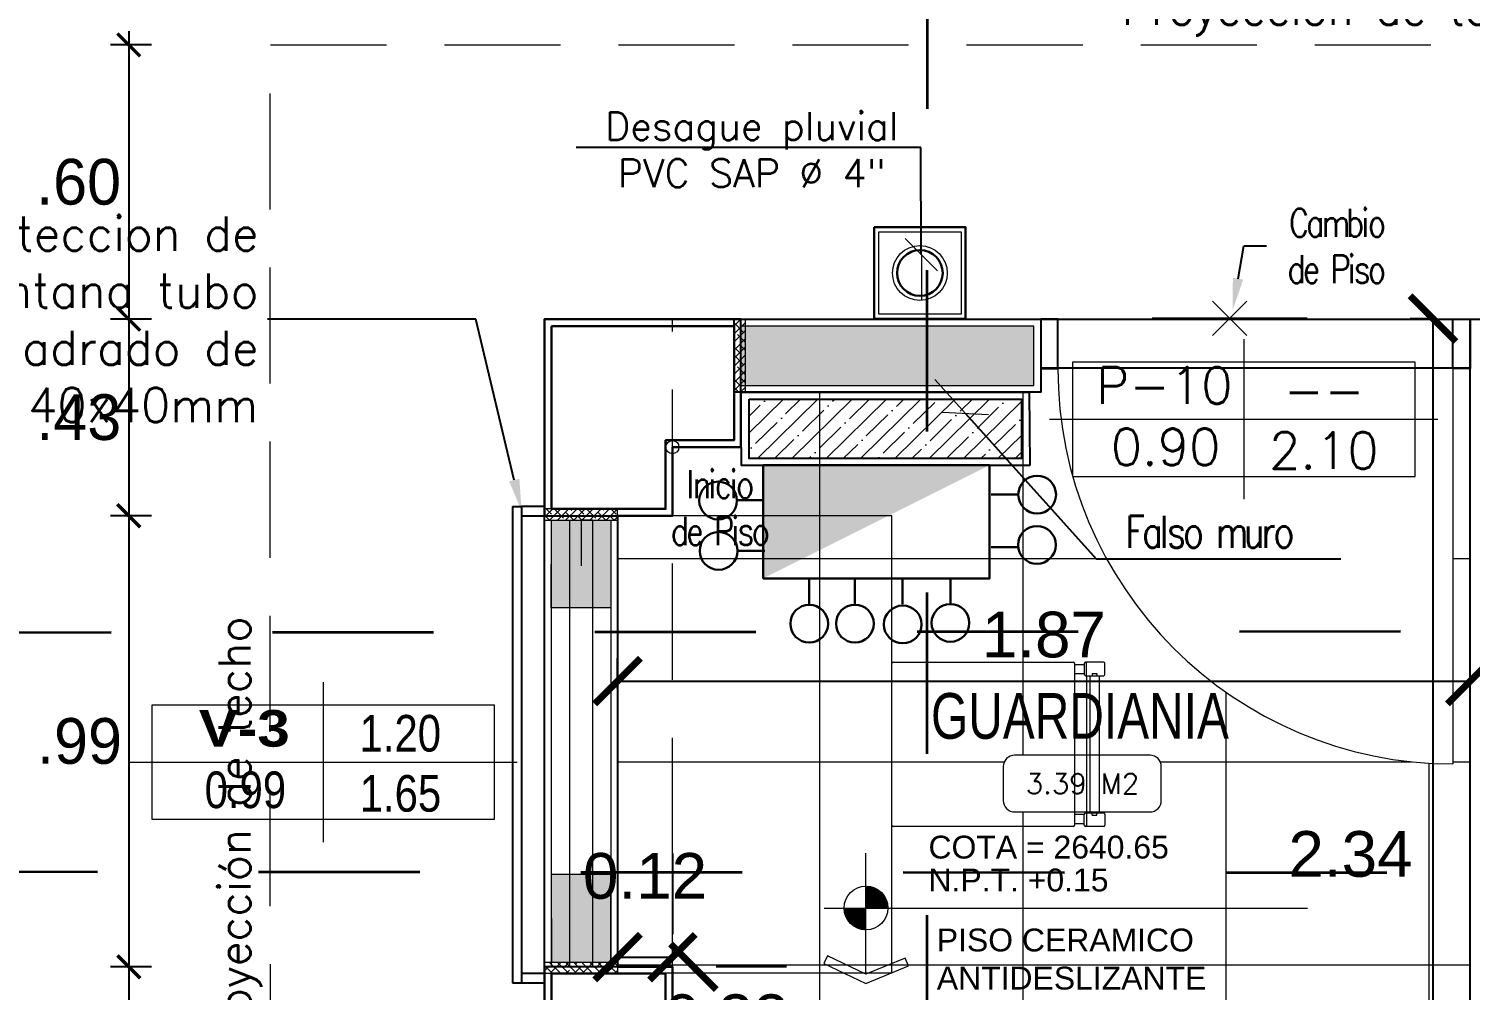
# Model space of a CAD drawing. Header units: millimetres. Extents: x -3570 to 5754, y -12788176 to 1214.
# Drawn here: x 3358.41 to 3361.565, y 1201.999 to 1204.102 of the extents above; entities that cross this region are included whole.
import ezdxf
from ezdxf import colors
from ezdxf.entities.mleader import LeaderData, LeaderLine
from ezdxf.enums import TextEntityAlignment as Align
from ezdxf.math import Vec2, Vec3

# ---------------------------------------------------------------- set-up
doc = ezdxf.new("R2010")
doc.units = ezdxf.units.MM
for name, pattern in [('DOTX2', [12.7, 0, -12.7]), ('HIDDEN', [93.75, 62.5, -31.25]), ('HIDDEN2', [4.7625, 3.175, -1.5875]), ('Rayas Pequeñas', [0.705556, 0.352778, -0.352778]), ('RAYITAS', [0.375, 0.25, -0.125])]:
    doc.linetypes.add(name, pattern=pattern)
for name, color, linetype, lineweight in [('.', 7, 'Continuous', 0), ('53. DATOS DEL AMBIENTE (MÓDULO).', 250, 'Continuous', 5), ('55. INDICADORES - TEXTO (SOLO MÓDULOS).', 45, 'Continuous', 5), ('57. TEXTOS GENERALES (MÓDULOS).', 7, 'Continuous', 0), ('A-FACHADA 3', 3, 'Continuous', 20), ('A_Detalle de Vanos', 221, 'Continuous', 5), ('AREAS VERDES', 84, 'Continuous', 13), ('COLUMNAS', 5, 'Continuous', 35), ('COTAS', 7, 'Continuous', 0), ('MOBILIARIOS MOVILES', 251, 'RAYITAS', 0), ('MUEBLES-OLIIII', 251, 'Continuous', 5), ('MUROS EN Y', 180, 'Continuous', 15), ('P-CUADRO V. PUERTA', 6, 'Continuous', 5), ('SGE_AREAS-02', 35, 'Continuous', 13), ('SGE_COTAS-01', 1, 'Continuous', 9), ('SGE_ESTRUCTURAS', 3, 'Continuous', 13), ('SGE_PISOS', 251, 'Continuous', 5), ('SGE_TABIQUE 1', 7, 'Continuous', 5), ('SGE_TEXTO-CHICOS-03', 3, 'Continuous', 9), ('TEXTOS - DML', 7, 'Continuous', 5), ('TEXTOS-02', 7, 'Continuous', 5), ('TEXTOS-CHICOS-03', 3, 'Continuous', 5)]:
    doc.layers.add(name, color=color, linetype=linetype, lineweight=lineweight)
for name, color, linetype, lineweight, true_color in [('00. MOBILIARIOS.2.0', 7, 'Continuous', 0, 0x666666), ('Nuevo_Puertas ARCHICAD_Pluma_Nº__3', 7, 'Continuous', 5, 0xff6600), ('PISOS EXTERIORES', 7, 'Continuous', 0, 0x51565c)]:
    doc.layers.add(name, color=color, linetype=linetype, lineweight=lineweight, true_color=true_color)
for name, color, linetype in [('02_mobiliario', 30, 'Continuous'), ('COTAS-INTER', 7, 'Continuous'), ('INICIO DE PISO', 1, 'Continuous'), ('manzanas', 2, 'Continuous'), ('PROYECCIONES-01', 1, 'HIDDEN'), ('Sub Tablero', 10, 'Continuous')]:
    doc.layers.add(name, color=color, linetype=linetype)
doc.styles.add('ARIAL', font='arial.ttf')
doc.styles.add('Arial Black', font='')
doc.styles.add('arial narrow', font='ARIALN.TTF')
doc.styles.add('COTAS', font='arial.ttf')
doc.styles.add('ESC 1-50 C', font='arial.ttf', dxfattribs={"height": 0.075})
doc.styles.add('nemi', font='GOTHIC.TTF')
doc.styles.add('R80-50', font='romans.shx', dxfattribs={"width": 1.3, "height": 0.08})
doc.styles.add('ROMAND', font='romand__.ttf')
doc.styles.add('ROMANS', font='romans.shx')
doc.styles.get("Standard").update_dxf_attribs({"font": 'arial.ttf'})
doc.styles.get('Arial Black').set_extended_font_data('Arial Black')
doc.dimstyles.new('1-50', dxfattribs={"dimtxt": 0.15, "dimasz": 0.07, "dimexe": 0.08, "dimexo": 0, "dimgap": 0.02, "dimtad": 1, "dimtoh": 1, "dimzin": 4, "dimdsep": 46, "dimtxsty": 'R80-50', "dimblk1": 'TICK1', "dimblk2": 'TICK1', "dimsah": 1, "dimcen": 0.09, "dimclrt": 3, "dimaunit": 1, "dimadec": 0, "dimazin": 0, "dimtfac": 1, "dimtix": 1, "dimtmove": 1, "dimatfit": 1, "dimldrblk": 'TICK1', "dimfxl": 0.6, "dimfxlon": 1, "dimtolj": 1, "dimtzin": 0, "dimarcsym": 0})
doc.dimstyles.new('COTA NEMI', dxfattribs={"dimscale": 0, "dimtxt": 0.1, "dimasz": 0.05, "dimexe": 0.04, "dimexo": 0.1, "dimgap": 0.022, "dimtad": 2, "dimtih": 1, "dimtoh": 1, "dimzin": 5, "dimdsep": 46, "dimtxsty": 'nemi', "dimblk": 'ARCHTICK', "dimcen": 0, "dimdle": 0.03, "dimclrd": 1, "dimclre": 1, "dimclrt": 256, "dimaunit": 1, "dimazin": 0, "dimtfac": 1, "dimtix": 1, "dimtmove": 0, "dimatfit": 3, "dimldrblk": 'ARCHTICK', "dimfxl": 0.05, "dimfxlon": 1, "dimtolj": 1, "dimtzin": 0, "dimlwd": -1, "dimlwe": -1, "dimarcsym": 0})
doc.dimstyles.new('Escala1_50', dxfattribs={"dimtxt": 0.1, "dimasz": 0.1, "dimexe": 0.05, "dimexo": 0.25, "dimgap": 0.05, "dimtad": 2, "dimtih": 1, "dimtoh": 1, "dimzin": 1, "dimdsep": 46, "dimtxsty": 'COTAS', "dimblk": 'ARCHTICK', "dimcen": 0.04, "dimclrd": 1, "dimclre": 1, "dimclrt": 7, "dimadec": 0, "dimazin": 0, "dimtfac": 1, "dimtmove": 2, "dimatfit": 3, "dimfxl": 1, "dimtolj": 1, "dimtzin": 4, "dimarcsym": 0})
pattern_1 = [(5e-20, (0, 0), (7e-21, 6.985), [5.08, -1.905]), (90, (0, 0), (-6.985, 4e-16), [5.08, -1.905])]

# ---------------------------------------------------------------- blocks, each defined once
blk = doc.blocks.new('_ArchTick')
at = {"color": 0, "linetype": 'Continuous', "const_width": 0.15}
blk.add_lwpolyline([(-0.5, -0.5), (0.5, 0.5)], dxfattribs=at)
blk = doc.blocks.new('*D354')
at = {"color": 1, "transparency": 16777216}
for p, q in [((3358.6286, 1204.0967), (3358.6286, 1203.4367)), ((3358.6786, 1204.0667), (3358.5886, 1204.0667)), ((3358.6786, 1203.4667), (3358.5886, 1203.4667))]:
    blk.add_line(p, q, dxfattribs=at)
at = {"layer": 'Defpoints', "color": 0, "lineweight": 30, "transparency": 16777216}
for p in [(3358.9386, 1204.0667), (3358.6286, 1203.4667), (3358.9386, 1203.4667)]:
    blk.add_point(p, dxfattribs=at)
at = {"color": 1, "transparency": 16777216, "xscale": 0.05, "yscale": 0.05, "zscale": 0.05}
for p, rotation in [((3358.6286, 1204.0667), 90), ((3358.6286, 1203.4667), 270)]:
    blk.add_blockref('_ArchTick', p, dxfattribs=dict(at, rotation=rotation))
at = {"transparency": 16777216, "insert": (3358.5188, 1203.7667), "char_height": 0.1, "attachment_point": 5, "style": 'nemi'}
blk.add_mtext('\\A1;.60', dxfattribs=at)
blk = doc.blocks.new('*D355')
at = {"color": 1, "transparency": 16777216}
for p, q in [((3358.6286, 1203.4967), (3358.6286, 1203.0067)), ((3358.6786, 1203.4667), (3358.5886, 1203.4667)), ((3358.6786, 1203.0367), (3358.5886, 1203.0367))]:
    blk.add_line(p, q, dxfattribs=at)
at = {"layer": 'Defpoints', "color": 0, "lineweight": 30, "transparency": 16777216}
for p in [(3358.9386, 1203.4667), (3358.6286, 1203.0367), (3358.9386, 1203.0367)]:
    blk.add_point(p, dxfattribs=at)
at = {"color": 1, "transparency": 16777216, "xscale": 0.05, "yscale": 0.05, "zscale": 0.05}
for p, rotation in [((3358.6286, 1203.4667), 90), ((3358.6286, 1203.0367), 270)]:
    blk.add_blockref('_ArchTick', p, dxfattribs=dict(at, rotation=rotation))
at = {"transparency": 16777216, "insert": (3358.5192, 1203.2517), "char_height": 0.1, "attachment_point": 5, "style": 'nemi'}
blk.add_mtext('\\A1;.43', dxfattribs=at)
blk = doc.blocks.new('*D356')
at = {"color": 1, "transparency": 16777216}
for p, q in [((3358.6286, 1203.0667), (3358.6286, 1202.0199)), ((3358.6786, 1203.0367), (3358.5886, 1203.0367)), ((3358.6786, 1202.0499), (3358.5886, 1202.0499))]:
    blk.add_line(p, q, dxfattribs=at)
at = {"layer": 'Defpoints', "color": 0, "lineweight": 30, "transparency": 16777216}
for p in [(3358.9386, 1203.0367), (3358.6286, 1202.0499), (3358.9386, 1202.0499)]:
    blk.add_point(p, dxfattribs=at)
at = {"color": 1, "transparency": 16777216, "xscale": 0.05, "yscale": 0.05, "zscale": 0.05}
for p, rotation in [((3358.6286, 1203.0367), 90), ((3358.6286, 1202.0499), 270)]:
    blk.add_blockref('_ArchTick', p, dxfattribs=dict(at, rotation=rotation))
at = {"transparency": 16777216, "insert": (3358.5209, 1202.5433), "char_height": 0.1, "attachment_point": 5, "style": 'nemi'}
blk.add_mtext('\\A1;.99', dxfattribs=at)
blk = doc.blocks.new('*D357')
at = {"color": 1, "transparency": 16777216}
for p, q in [((3358.6286, 1202.0799), (3358.6286, 1201.5899)), ((3358.6786, 1202.0499), (3358.5886, 1202.0499)), ((3358.6786, 1201.6199), (3358.5886, 1201.6199))]:
    blk.add_line(p, q, dxfattribs=at)
at = {"layer": 'Defpoints', "color": 0, "lineweight": 30, "transparency": 16777216}
for p in [(3358.9386, 1202.0499), (3358.6286, 1201.6199), (3358.9386, 1201.6199)]:
    blk.add_point(p, dxfattribs=at)
at = {"color": 1, "transparency": 16777216, "xscale": 0.05, "yscale": 0.05, "zscale": 0.05}
for p, rotation in [((3358.6286, 1202.0499), 90), ((3358.6286, 1201.6199), 270)]:
    blk.add_blockref('_ArchTick', p, dxfattribs=dict(at, rotation=rotation))
at = {"transparency": 16777216, "insert": (3358.5192, 1201.8349), "char_height": 0.1, "attachment_point": 5, "style": 'nemi'}
blk.add_mtext('\\A1;.43', dxfattribs=at)
blk = doc.blocks.new('*D358')
at = {"color": 1, "transparency": 16777216}
for p, q in [((3358.3086, 1204.0967), (3358.3086, 1203.4367)), ((3358.3586, 1204.0667), (3358.2686, 1204.0667)), ((3358.3586, 1203.4667), (3358.2686, 1203.4667))]:
    blk.add_line(p, q, dxfattribs=at)
at = {"layer": 'Defpoints', "color": 0, "lineweight": 30, "transparency": 16777216}
for p in [(3358.6286, 1204.0667), (3358.3086, 1203.4667), (3358.6286, 1203.4667)]:
    blk.add_point(p, dxfattribs=at)
at = {"color": 1, "transparency": 16777216, "xscale": 0.05, "yscale": 0.05, "zscale": 0.05}
for p, rotation in [((3358.3086, 1204.0667), 90), ((3358.3086, 1203.4667), 270)]:
    blk.add_blockref('_ArchTick', p, dxfattribs=dict(at, rotation=rotation))
at = {"transparency": 16777216, "insert": (3358.1988, 1203.7667), "char_height": 0.1, "attachment_point": 5, "style": 'nemi'}
blk.add_mtext('\\A1;.60', dxfattribs=at)
blk = doc.blocks.new('*D359')
at = {"color": 1, "transparency": 16777216}
for p, q in [((3358.3086, 1203.4967), (3358.3086, 1201.5899)), ((3358.3586, 1203.4667), (3358.2686, 1203.4667)), ((3358.3586, 1201.6199), (3358.2686, 1201.6199))]:
    blk.add_line(p, q, dxfattribs=at)
at = {"layer": 'Defpoints', "color": 0, "lineweight": 30, "transparency": 16777216}
for p in [(3358.6286, 1203.4667), (3358.3086, 1201.6199), (3358.6286, 1201.6199)]:
    blk.add_point(p, dxfattribs=at)
at = {"color": 1, "transparency": 16777216, "xscale": 0.05, "yscale": 0.05, "zscale": 0.05}
for p, rotation in [((3358.3086, 1203.4667), 90), ((3358.3086, 1201.6199), 270)]:
    blk.add_blockref('_ArchTick', p, dxfattribs=dict(at, rotation=rotation))
at = {"transparency": 16777216, "insert": (3358.1646, 1202.5433), "char_height": 0.1, "attachment_point": 5, "style": 'nemi'}
blk.add_mtext('\\A1;1.85', dxfattribs=at)
blk = doc.blocks.new('bloque puerta 04')
for points in [[(-0.96, 0.2522), (-0.92, 0.2522), (-0.92, 0.3672), (-0.96, 0.3672)], [(0.04, 0.2522), (0, 0.2522), (0, 0.3672), (0.04, 0.3672)]]:
    blk.add_lwpolyline(points, close=True)
at = {"layer": 'Nuevo_Puertas ARCHICAD_Pluma_Nº__3', "color": 250, "linetype": 'Continuous', "lineweight": 5, "ltscale": 4}
blk.add_line((0, 0.2522), (0, -0.6678), dxfattribs=at)
blk.add_arc((0, 0.2522), 0.92, 180, 270, dxfattribs=at)
blk = doc.blocks.new('*U285')
at = {"layer": 'SGE_TABIQUE 1', "ltscale": 12}
for p, q in [((221.2173, -2.372, 0), (221.2173, -2.397, 0)), ((221.2173, -2.372, 0), (222.1941, -2.372, 0)), ((221.2173, -2.422, 0), (221.2173, -2.397, 0)), ((222.1941, -2.372, 0), (222.1941, -2.397, 0)), ((222.1941, -2.422, 0), (222.1941, -2.397, 0)), ((221.2173, -2.422, 0), (222.1941, -2.422, 0))]:
    blk.add_line(p, q, dxfattribs=at)
at = {"layer": 'SGE_TABIQUE 1', "linetype": 'DOTX2', "ltscale": 12}
blk.add_line((221.2173, -2.397, 0), (222.1941, -2.397, 0), dxfattribs=at)
at = {"layer": 'SGE_TABIQUE 1', "elevation": 0}
blk.add_lwpolyline([(222.2091, -2.477), (222.2091, -2.477), (222.2091, -2.317), (221.2073, -2.317), (221.2073, -2.477), (222.2091, -2.477)], dxfattribs=at)
at = {"layer": 'SGE_TABIQUE 1', "color": 5, "elevation": 0}
blk.add_lwpolyline([(221.2173, -2.4619), (222.1941, -2.4619), (222.1941, -2.332), (221.2173, -2.332)], close=True, dxfattribs=at)
blk = doc.blocks.new('AR_Columneta+J')
at = {"true_color": 0x636466}
h = blk.add_hatch(color=251, dxfattribs=at)
h.dxf.hatch_style = 1
h.paths.add_polyline_path([(-0.025, 0.0651), (-0.2167, 0.0649), (-0.2167, -0.0651), (-0.025, -0.0649)])
at = {"layer": 'SGE_PISOS'}
h = blk.add_hatch(dxfattribs=at)
h.set_pattern_fill('ANSI38', color=256, scale=0.1)
h.set_pattern_definition([(45, (-46.227747, -23.795523), (-0.0088388348, 0.0088388348), []), (135, (-46.227747, -23.795523), (-0.0265165043, 0.0088388348), [0.03125, -0.01875])])
h.paths.add_polyline_path([(-0.025, 0.08), (0, 0.08), (0, -0.08), (-0.025, -0.08)])
at = {"layer": 'SGE_ESTRUCTURAS'}
for points in [[(-0.025, -0.0649), (-0.025, 0.0651), (-0.2167, 0.0649), (-0.2167, -0.0651)], [(-0.025, 0.08), (0, 0.08), (0, -0.08), (-0.025, -0.08)]]:
    blk.add_lwpolyline(points, close=True, dxfattribs=at)
blk = doc.blocks.new('DEDSD')
at = {"color": 252, "lineweight": 0, "true_color": 0x939598}
blk.add_lwpolyline([(2017.7553, 1672.9758), (2017.9353, 1672.9758), (2017.9353, 1672.7958), (2017.7553, 1672.7958)], close=True, dxfattribs=at)
blk.add_circle((2017.8453, 1672.8858), 0.06, dxfattribs=at)
at = {"layer": 'COLUMNAS', "lineweight": 30}
blk.add_lwpolyline([(2017.7453, 1672.9858), (2017.9453, 1672.9858), (2017.9453, 1672.7858), (2017.7453, 1672.7858), (2017.7453, 1672.9858)], dxfattribs=at)
blk.add_circle((2017.8453, 1672.8858), 0.05, dxfattribs=at)
blk = doc.blocks.new('CUADRO AREAS')
blk.add_lwpolyline([(1.1098, -0.1987), (0.5106, -0.1987, 0.414214), (0.4606, -0.2487), (0.4606, -0.3988, 0.414214), (0.5106, -0.4489), (1.1098, -0.4489, 0.414214), (1.1598, -0.3988), (1.1598, -0.2487, 0.414214)], format="xyb", close=True)
at = {"color": 2, "style": 'ARIAL'}
blk.add_attdef('CLAVE', text='', height=0.0901, dxfattribs=at).set_placement((0.8109, -0.3238), align=Align.MIDDLE)
blk = doc.blocks.new('*U249')
at = {"layer": '55. INDICADORES - TEXTO (SOLO MÓDULOS).'}
h = blk.add_hatch(dxfattribs=at)
h.set_pattern_fill('LINE', color=253, scale=0.000797697, angle=1125, style=0)
h.set_pattern_definition([(45, (-20.5673397, 79.665331), (-0.0017908803, 0.0017908803), [])])
h.paths.add_polyline_path([(0.001, 0.2748), (0.0807, 0.2748, 0.414214), (0.001, 0.3546)])
h = blk.add_hatch(dxfattribs=at)
h.set_pattern_fill('LINE', color=253, scale=0.000797697, angle=1125, style=0)
h.set_pattern_definition([(45, (-107.311861, -41.501343), (-0.0017908803, 0.0017908803), [])])
h.paths.add_polyline_path([(0.001, 0.2748), (0.001, 0.195, -0.414214), (-0.0788, 0.2748)])
blk.add_line((0.001, 0.0333), (0.001, 0.4748), dxfattribs=at)
blk.add_lwpolyline([(-0.1515, 0.2748), (1.6115, 0.2748)], dxfattribs=at)
blk.add_lwpolyline([(0.1561, 0.064), (0.1446, 0.0922), (0.001, 0.0333), (-0.139, 0.1004), (-0.1522, 0.0729), (0, 0)], close=True, dxfattribs=at)
blk.add_circle((0.001, 0.2748), 0.0798, dxfattribs=at)
blk = doc.blocks.new('cuad_vano')
for p, q in [((0.375, 0.125), (0, 0.125)), ((0.375, -0.125), (0.375, 0.125)), ((-0.375, -0.125), (0.375, -0.125))]:
    blk.add_line(p, q)
for points in [[(0, 0.175), (0, -0.175)], [(-0.425, 0), (0.425, 0)]]:
    blk.add_lwpolyline(points)
blk.add_lwpolyline([(-0.375, -0.125), (0.375, -0.125), (0.375, 0.125), (-0.375, 0.125)], close=True)
at = {"layer": 'MUROS EN Y', "width": 0.75}
for tag, p in [('VANO', (-0.1875, 0.0625)), ('ALFEIZAR', (0.1875, 0.0625)), ('ANCHO', (-0.1875, -0.0625)), ('ALTO', (0.1875, -0.0625))]:
    blk.add_attdef(tag, text='', height=0.09, dxfattribs=at).set_placement(p, align=Align.MIDDLE_CENTER)
blk = doc.blocks.new('TICK1')
at = {"layer": 'COTAS', "color": 4, "ltscale": 0.5}
blk.add_line((-0.354, -0.354), (0.354, 0.354), dxfattribs=at)
at = {"layer": 'COTAS', "ltscale": 0.5}
blk.add_line((-1, 0), (1, 0), dxfattribs=at)
blk = doc.blocks.new('ehtrghtr')
at = {"layer": 'Sub Tablero', "lineweight": 30, "ltscale": 0.5}
blk.add_hatch(color=1, dxfattribs=at).paths.add_polyline_path([(2051.219, 1439.7346), (2050.9628, 1439.2437), (2051.2104, 1439.2394)])
at = {"layer": 'Sub Tablero', "color": 1, "lineweight": 30, "ltscale": 0.5, "elevation": -3.9727}
for points in [[(2051.0395, 1439.7411), (2051.0405, 1439.8006)], [(2051.1546, 1439.7391), (2051.1557, 1439.7985)], [(2051.2104, 1439.2394), (2050.9628, 1439.2437), (2050.9714, 1439.739), (2051.219, 1439.7346), (2051.2104, 1439.2394)], [(2050.9717, 1439.6532), (2050.9136, 1439.6542)], [(2050.9699, 1439.5481), (2050.9118, 1439.5491)], [(2050.9681, 1439.4442), (2050.91, 1439.4452)], [(2050.9663, 1439.3444), (2050.9082, 1439.3454)], [(2051.023, 1439.2459), (2051.022, 1439.1878)], [(2051.134, 1439.2413), (2051.133, 1439.1832)]]:
    blk.add_lwpolyline(points, dxfattribs=at)
at = {"layer": 'Sub Tablero', "color": 1, "lineweight": 30, "ltscale": 0.5}
for centre in [(2051.0463, 1439.8415, -3.9727), (2051.1564, 1439.84, -3.9727), (2050.8725, 1439.655, -3.9727), (2050.8674, 1439.5507, -3.9727), (2050.8672, 1439.446, -3.9727), (2050.8654, 1439.3461, -3.9727), (2051.0212, 1439.145, -3.9727), (2051.1313, 1439.142, -3.9727)]:
    blk.add_circle(centre, 0.0413, dxfattribs=at)
blk = doc.blocks.new('*D309')
at = {"layer": 'COTAS-INTER', "color": 1, "lineweight": -2, "transparency": 16777216}
for p, q in [((1077.7688, 313.7525), (1077.7274, 313.7525)), ((1077.7774, 313.7525), (1077.7774, 311.4091)), ((1077.7688, 311.4091), (1077.7274, 311.4091))]:
    blk.add_line(p, q, dxfattribs=at)
at = {"layer": 'Defpoints', "color": 0, "transparency": 16777216}
for p in [(1078.0188, 313.7525), (1077.7774, 311.4091), (1078.0188, 311.4091)]:
    blk.add_point(p, dxfattribs=at)
at = {"layer": 'COTAS-INTER', "color": 1, "lineweight": -2, "transparency": 16777216, "xscale": 0.1, "yscale": 0.1, "zscale": 0.1}
for p, rotation in [((1077.7774, 313.7525), 90), ((1077.7774, 311.4091), 270)]:
    blk.add_blockref('_ArchTick', p, dxfattribs=dict(at, rotation=rotation))
at = {"layer": 'COTAS-INTER', "color": 7, "transparency": 16777216, "insert": (1077.5969, 312.5808), "char_height": 0.1, "attachment_point": 5, "style": 'COTAS'}
blk.add_mtext('\\A1;2.34', dxfattribs=at)
blk = doc.blocks.new('*D311')
at = {"layer": 'COTAS-INTER', "color": 1, "lineweight": -2, "transparency": 16777216}
for p, q in [((1075.9927, 312.9436), (1075.9927, 313.0097)), ((1077.8588, 312.9436), (1077.8588, 313.0097)), ((1075.9927, 312.9597), (1077.8588, 312.9597))]:
    blk.add_line(p, q, dxfattribs=at)
at = {"layer": 'Defpoints', "color": 0, "transparency": 16777216}
for p in [(1077.8588, 312.9597), (1075.9927, 312.6936), (1077.8588, 312.6936)]:
    blk.add_point(p, dxfattribs=at)
at = {"layer": 'COTAS-INTER', "color": 1, "lineweight": -2, "transparency": 16777216, "xscale": 0.1, "yscale": 0.1, "zscale": 0.1, "rotation": 180}
blk.add_blockref('_ArchTick', (1075.9927, 312.9597), dxfattribs=at)
at = {"layer": 'COTAS-INTER', "color": 1, "lineweight": -2, "transparency": 16777216, "xscale": 0.1, "yscale": 0.1, "zscale": 0.1}
blk.add_blockref('_ArchTick', (1077.8588, 312.9597), dxfattribs=at)
at = {"layer": 'COTAS-INTER', "color": 7, "transparency": 16777216, "insert": (1076.9258, 313.0608), "char_height": 0.1, "attachment_point": 5, "style": 'COTAS'}
blk.add_mtext('\\A1;1.87', dxfattribs=at)
blk = doc.blocks.new('INICIO DE PISOOO')
at = {"lineweight": 0, "true_color": 0x636466}
h = blk.add_hatch(dxfattribs=at)
h.set_pattern_fill('ANGLE', color=251)
h.set_pattern_definition(pattern_1)
edge = h.paths.add_edge_path()
edge.add_arc((2041.2817, 1654.5413), 0.0144, 0, 360, ccw=False)
at = {"layer": 'PISOS EXTERIORES', "true_color": 0x939598}
h = blk.add_hatch(dxfattribs=at)
h.set_pattern_fill('ANGLE', color=252)
h.set_pattern_definition(pattern_1)
edge = h.paths.add_edge_path()
edge.add_arc((2041.2817, 1654.5413), 0.0144, 0, 360, ccw=False)
at = {"color": 251, "lineweight": 0, "true_color": 0x636466}
blk.add_circle((2041.2817, 1654.5413), 0.0144, dxfattribs=at)
at = {"layer": 'INICIO DE PISO', "lineweight": 5, "ltscale": 2}
blk.add_lwpolyline([(2040.9248, 1654.5415, 0, 0.06, 0), (2041.0317, 1654.5415, 0, 0, 0), (2041.2817, 1654.5413, 0, 0, 0), (2041.2816, 1654.7913, 0.06, 0, 0), (2041.2816, 1654.9062, 0, 0, 0)], format="xyseb", dxfattribs=at)
blk = doc.blocks.new('*D312')
at = {"layer": 'COTAS-INTER', "color": 1, "lineweight": -2, "transparency": 16777216}
for p, q in [((1075.9927, 312.5821), (1075.9927, 312.4057)), ((1076.1127, 312.5821), (1076.1127, 312.4057)), ((1075.9927, 312.3557), (1076.1127, 312.3557))]:
    blk.add_line(p, q, dxfattribs=at)
at = {"layer": 'Defpoints', "color": 0, "transparency": 16777216}
for p in [(1076.1127, 312.3557), (1075.9927, 312.3321, -99722446.6615), (1076.1127, 312.3321)]:
    blk.add_point(p, dxfattribs=at)
at = {"layer": 'COTAS-INTER', "color": 1, "lineweight": -2, "transparency": 16777216, "xscale": 0.1, "yscale": 0.1, "zscale": 0.1, "rotation": 180}
blk.add_blockref('_ArchTick', (1075.9927, 312.3557), dxfattribs=at)
at = {"layer": 'COTAS-INTER', "color": 1, "lineweight": -2, "transparency": 16777216, "xscale": 0.1, "yscale": 0.1, "zscale": 0.1}
blk.add_blockref('_ArchTick', (1076.1127, 312.3557), dxfattribs=at)
at = {"layer": 'COTAS-INTER', "color": 7, "transparency": 16777216, "insert": (1076.0527, 312.5328), "char_height": 0.1, "attachment_point": 5, "style": 'COTAS'}
blk.add_mtext('\\A1;0.12', dxfattribs=at)
blk = doc.blocks.new('*D313')
at = {"layer": 'COTAS-INTER', "color": 1, "lineweight": -2, "transparency": 16777216}
for p, q in [((1076.1585, 312.3346), (1076.1585, 312.3245)), ((1076.3627, 312.3346), (1076.2085, 312.3346)), ((1076.1585, 312.1123), (1076.1585, 312.1224)), ((1076.3627, 312.1123), (1076.2085, 312.1123))]:
    blk.add_line(p, q, dxfattribs=at)
at = {"layer": 'Defpoints', "color": 0, "transparency": 16777216}
for p in [(1076.1127, 312.3346, -99722446.6615), (1076.1127, 312.1123, -99722446.6615), (1076.1585, 312.1123)]:
    blk.add_point(p, dxfattribs=at)
at = {"layer": 'COTAS-INTER', "color": 1, "lineweight": -2, "transparency": 16777216, "xscale": 0.1, "yscale": 0.1, "zscale": 0.1}
for p, rotation in [((1076.1585, 312.3346), 90), ((1076.1585, 312.1123), 270)]:
    blk.add_blockref('_ArchTick', p, dxfattribs=dict(at, rotation=rotation))
at = {"layer": 'COTAS-INTER', "color": 7, "transparency": 16777216, "insert": (1076.2313, 312.2235), "char_height": 0.1, "attachment_point": 5, "style": 'COTAS'}
blk.add_mtext('\\A1;0.22', dxfattribs=at)
blk = doc.blocks.new('3R24567YHTR')
at = {"layer": '02_mobiliario', "color": 4, "lineweight": 5}
for p, q in [((2047.7485, 1667.7149), (2047.7485, 1668.0538)), ((2047.7859, 1667.9217), (2047.7111, 1667.847)), ((2047.7111, 1667.9217), (2047.7859, 1667.847))]:
    blk.add_line(p, q, dxfattribs=at)
blk = doc.blocks.new('5V55V5V')
at = {"layer": '00. MOBILIARIOS.2.0'}
for p, q in [((1084.8743, 312.7039), (1084.8743, 311.7039)), ((1085.4743, 312.7039), (1084.8743, 312.7039)), ((1085.4743, 311.7039), (1085.4743, 312.7039)), ((1085.4743, 312.0269), (1085.4743, 312.3809)), ((1085.4773, 312.3839), (1085.8713, 312.3839)), ((1085.8743, 312.3809), (1085.8743, 312.0269)), ((1085.8958, 312.3779), (1085.8743, 312.3779)), ((1085.8958, 312.3809), (1085.8958, 312.3569)), ((1085.9378, 312.3839), (1085.8988, 312.3839)), ((1085.9006, 312.3539), (1085.9006, 312.3839)), ((1085.9408, 312.3569), (1085.9408, 312.3809)), ((1085.8958, 312.358), (1085.8743, 312.358)), ((1085.8988, 312.3539), (1085.9378, 312.3539)), ((1085.9006, 312.3539), (1085.9006, 312.0539)), ((1085.9083, 312.3539), (1085.9083, 312.0539)), ((1085.9133, 312.3589), (1085.9133, 312.3539)), ((1085.9133, 312.3589), (1085.9233, 312.3589)), ((1085.9233, 312.3589), (1085.9233, 312.3539)), ((1085.9282, 312.3539), (1085.9282, 312.0539)), ((1085.8988, 312.0539), (1085.9378, 312.0539)), ((1085.9006, 312.0539), (1085.9006, 312.0239)), ((1085.9133, 312.0489), (1085.9133, 312.0539)), ((1085.9233, 312.0489), (1085.9233, 312.0539)), ((1085.8713, 312.0239), (1085.4773, 312.0239)), ((1085.8958, 312.0499), (1085.8743, 312.0499)), ((1085.8958, 312.03), (1085.8743, 312.03)), ((1085.8958, 312.0269), (1085.8958, 312.0509)), ((1085.9378, 312.0239), (1085.8988, 312.0239)), ((1085.9133, 312.0489), (1085.9233, 312.0489)), ((1085.9408, 312.0509), (1085.9408, 312.0269)), ((1084.8743, 311.7039), (1085.4743, 311.7039))]:
    blk.add_line(p, q, dxfattribs=at)
for centre, start, end in [((1085.4773, 312.3809), 90, 180), ((1085.8713, 312.3809), 0, 90), ((1085.8988, 312.3809), 90, 180), ((1085.9378, 312.3809), 0, 90), ((1085.8988, 312.3569), 180, 270), ((1085.9378, 312.3569), 270, 360), ((1085.8988, 312.0509), 90, 180), ((1085.9378, 312.0509), 0, 90), ((1085.4773, 312.0269), 180, 270), ((1085.8713, 312.0269), 270, 360), ((1085.8988, 312.0269), 180, 270), ((1085.9378, 312.0269), 270, 360)]:
    blk.add_arc(centre, 0.003, start, end, dxfattribs=at)
blk = doc.blocks.new('2SD2S2D2')
at = {"layer": '.'}
h = blk.add_hatch(dxfattribs=at)
h.set_pattern_fill('ANSI35', color=1, scale=0.0083, angle=179.5066)
h.set_pattern_definition([(224.5065554, (6507.443, 6737.993144), (0.03694572352, -0.0375876381), []), (224.5065554, (6507.405735, 6737.993465), (0.03694572352, -0.0375876381), [0.06588125, -0.01317625, 0, -0.01317625])])
h.paths.add_polyline_path([(1076.2813, 313.4464), (1076.8766, 313.4464), (1076.8766, 313.5764), (1076.2805, 313.5764)])
at = {"lineweight": 30, "true_color": 0x636466}
h = blk.add_hatch(color=251, dxfattribs=at)
h.dxf.hatch_style = 1
h.paths.add_polyline_path([(1076.2627, 313.7364), (1076.2627, 313.6064), (1076.9038, 313.6064), (1076.9038, 313.7364)])
at = {"layer": 'AREAS VERDES', "true_color": 0x939598}
h = blk.add_hatch(dxfattribs=at)
h.set_pattern_fill('ANSI37', color=252, scale=0.14, angle=45)
h.set_pattern_definition([(90, (519.3417, -2005.45822), (-0.4445, 0), []), (180, (519.3417, -2005.45822), (-3e-17, -0.4445), [])])
h.paths.add_polyline_path([(1077.8588, 311.4576), (1077.8588, 313.6433), (1077.8212, 313.6433), (1077.8212, 312.7785, -0.414214), (1076.9564, 313.6433), (1076.9188, 313.6433), (1076.9188, 313.5914), (1076.2627, 313.5914), (1076.2627, 313.4714), (1076.1127, 313.4714), (1076.1127, 313.3214), (1076.1127, 313.3214), (1075.9927, 313.3214), (1075.9927, 312.3346), (1076.1127, 312.3346), (1076.1127, 312.1123), (1076.2967, 312.0565), (1076.2619, 311.9417)])
h.paths.add_polyline_path([(1077.1581, 312.6735), (1076.8617, 312.6735, -0.414214), (1076.8369, 312.6982), (1076.8369, 312.7725, -0.414214), (1076.8617, 312.7972), (1077.1581, 312.7972, -0.414214), (1077.1828, 312.7725), (1077.1828, 312.6982, -0.414214)], flags=16)
h.paths.add_polyline_path([(1076.6735, 312.1743), (1077.2939, 312.1743), (1077.2939, 312.4451), (1076.6735, 312.4451)], flags=24)
h.paths.add_polyline_path([(1076.6572, 312.5443), (1077.2083, 312.5443), (1077.2083, 312.6473), (1076.6572, 312.6473)], flags=24)
h.paths.add_polyline_path([(1076.6483, 312.78), (1077.3504, 312.78), (1077.3504, 312.9861), (1076.6483, 312.9861)], flags=24)
at = {"layer": 'SGE_PISOS'}
h = blk.add_hatch(dxfattribs=at)
h.set_pattern_fill('ANSI38', color=256, scale=0.1)
h.set_pattern_definition([(45, (470.152803, -2080.878805), (-0.008838834765, 0.008838834765), []), (135, (470.152803, -2080.878805), (-0.026516504294, 0.008838834765), [0.03125, -0.01875])])
h.paths.add_polyline_path([(1076.2477, 313.5914), (1076.2727, 313.5914), (1076.2727, 313.7514), (1076.2477, 313.7514)])
at = {"color": 0}
blk.add_line((1076.9188, 313.7525), (1077.8588, 313.7514), dxfattribs=at)
for p, q in [((1075.7627, 313.3414), (1075.7627, 312.2996)), ((1075.7627, 313.3414), (1075.7827, 313.3414)), ((1075.7827, 313.3414), (1075.7827, 312.2996)), ((1075.7627, 312.2996), (1075.7827, 312.2996))]:
    blk.add_line(p, q)
at = {"transparency": 16777216}
for points in [[(1075.8327, 313.7514), (1075.8327, 313.3214), (1076.1127, 313.3214), (1076.1127, 313.4714), (1076.2627, 313.4714), (1076.2627, 313.7514), (1075.8327, 313.7514)], [(1075.8327, 311.9046), (1076.2154, 311.7886), (1076.2967, 312.0565), (1076.1127, 312.1123), (1076.1127, 312.3346), (1075.8327, 312.3346), (1075.8327, 311.9046)]]:
    blk.add_lwpolyline(points, dxfattribs=at)
at = {"lineweight": 30, "transparency": 16777216}
for points in [[(1075.8477, 313.7364), (1075.8477, 313.3364), (1076.0977, 313.3364), (1076.0977, 313.4864), (1076.2477, 313.4864), (1076.2477, 313.7364)], [(1076.0977, 312.1012), (1076.0977, 312.3196), (1075.8477, 312.3196), (1075.8477, 311.9157), (1076.2055, 311.8073), (1076.278, 312.0465)]]:
    blk.add_lwpolyline(points, close=True, dxfattribs=at)
at = {"color": 116, "true_color": 0x136734}
blk.add_lwpolyline([(1076.2477, 313.7514), (1076.9188, 313.7514), (1076.9188, 313.5914), (1076.2477, 313.5914)], close=True, dxfattribs=at)
blk.add_lwpolyline([(1077.8588, 311.4576), (1077.8588, 313.7514)], dxfattribs=at)
at = {"color": 252, "true_color": 0x939598}
blk.add_lwpolyline([(1075.9927, 312.3346), (1076.1127, 312.3346), (1076.1127, 312.1123), (1076.2967, 312.0565), (1076.2619, 311.9417), (1077.8588, 311.4576), (1077.8588, 313.6444), (1076.9188, 313.6444), (1076.9188, 313.5914), (1076.2627, 313.5914), (1076.2627, 313.4714), (1076.1127, 313.4714), (1076.1127, 313.3214), (1075.9927, 313.3214), (1075.9927, 312.3346)], dxfattribs=at)
at = {"color": 1}
blk.add_lwpolyline([(1076.8947, 313.4316), (1076.2641, 313.4314), (1076.2627, 313.5914), (1076.8934, 313.5917)], close=True, dxfattribs=at)
at = {"color": 251, "true_color": 0x636466}
blk.add_lwpolyline([(1076.2805, 313.5764), (1076.8766, 313.5764), (1076.8766, 313.4464), (1076.2805, 313.4464)], close=True, dxfattribs=at)
for points in [[(1075.8327, 313.3414), (1075.7827, 313.3414), (1075.7827, 313.3214), (1075.8327, 313.3214)], [(1075.8327, 312.3196), (1075.7827, 312.3196), (1075.7827, 312.2996), (1075.8327, 312.2996)]]:
    blk.add_lwpolyline(points, close=True)
at = {"layer": 'manzanas'}
blk.add_lwpolyline([(1075.8327, 311.9046), (1075.8324, 313.7514), (1079.5889, 313.7514), (1079.5887, 310.7661), (1075.8327, 311.9046)], dxfattribs=at)
at = {"layer": 'PROYECCIONES-01', "linetype": 'HIDDEN2', "lineweight": 0, "ltscale": 0.08}
blk.add_lwpolyline([(1075.2327, 314.3514), (1080.1888, 314.3514), (1080.1939, 310.5826), (1075.2327, 312.0865), (1075.2319, 314.3494)], dxfattribs=at)
blk.add_lwpolyline([(1075.8327, 311.9046), (1076.1127, 311.8197), (1076.1127, 313.7514), (1075.8327, 313.7514)], close=True, dxfattribs=at)
at = {"layer": 'SGE_ESTRUCTURAS'}
for points in [[(1076.2477, 313.5914), (1076.2727, 313.5914), (1076.2727, 313.7514), (1076.2477, 313.7514)], [(1076.9038, 313.6064), (1076.9038, 313.7364), (1076.2627, 313.7364), (1076.2627, 313.6064)]]:
    blk.add_lwpolyline(points, close=True, dxfattribs=at)
at = {"color": 3, "lineweight": 30}
blk.add_blockref('DEDSD', (-941.1909, -1359.0334), dxfattribs=at)
at = {"transparency": 16777216, "xscale": 0.9399697581151715, "yscale": 0.9399697581151715, "zscale": 0.9399697581151715}
blk.add_blockref('bloque puerta 04', (1077.8212, 313.4062), dxfattribs=at)
at = {"color": 3, "rotation": 180.000025982982}
blk.add_blockref('INICIO DE PISOOO', (3117.3936, 1968.0136), dxfattribs=at)
at = {"xscale": -1}
for name, p, rotation in [('ehtrghtr', (-398.4653, -1712.3783), 269.0011867453373), ('AR_Columneta+J', (1075.9127, 313.3364), 269.9992465556728)]:
    blk.add_blockref(name, p, dxfattribs=dict(at, rotation=rotation))
at = {"rotation": 270.0007534443273}
blk.add_blockref('AR_Columneta+J', (1075.9127, 312.3196), dxfattribs=at)
at = {"layer": '53. DATOS DEL AMBIENTE (MÓDULO).', "transparency": 16777216, "xscale": 0.6000000000000001, "yscale": 0.6000000000000001, "zscale": 0.6000000000000001}
blk.add_blockref('*U249', (1076.5357, 312.2982), dxfattribs=at)
at = {"layer": 'A_Detalle de Vanos', "extrusion": (0, 0, -1)}
ref = blk.add_blockref('cuad_vano', (-1075.3482, 312.7823), dxfattribs=dict(at, xscale=-1, zscale=-1, rotation=359.9999983521364))
ref.add_attrib('VANO', 'V-3', dxfattribs={"layer": '0', "color": 3, "height": 0.08, "rotation": 180, "style": 'Arial Black', "text_generation_flag": 6}).set_placement((1075.1756, 312.8563, -99722347.5473), align=Align.MIDDLE_CENTER)
ref.add_attrib('ALFEIZ.', '1.20', dxfattribs={"layer": '0', "color": 4, "height": 0.08, "rotation": 180, "style": 'arial narrow', "text_generation_flag": 6}).set_placement((1075.517, 312.8455, -99722347.5473), align=Align.MIDDLE_CENTER)
ref.add_attrib('ANCHO', '0.99', dxfattribs={"layer": '0', "color": 4, "height": 0.08, "rotation": 180, "style": 'arial narrow', "text_generation_flag": 6}).set_placement((1075.178, 312.7218, -99722347.5473), align=Align.MIDDLE_CENTER)
ref.add_attrib('ALTO', '1.65', dxfattribs={"layer": '0', "color": 4, "height": 0.08, "rotation": 180, "style": 'arial narrow', "text_generation_flag": 6}).set_placement((1075.5174, 312.714, -99722347.5473), align=Align.MIDDLE_CENTER)
at = {"layer": 'MOBILIARIOS MOVILES', "color": 252, "lineweight": 0, "true_color": 0x939598}
blk.add_blockref('5V55V5V', (-8.8816, 0.6175), dxfattribs=at)
at = {"layer": 'P-CUADRO V. PUERTA', "transparency": 16777216, "extrusion": (0, 0, -1)}
ref = blk.add_blockref('cuad_vano', (-1077.3633, 313.5325), dxfattribs=dict(at, xscale=-1, zscale=-1, rotation=359.9999991746591))
ref.add_attrib('VANO', 'P-10', dxfattribs={"layer": 'TEXTOS-CHICOS-03', "color": 3, "height": 0.08, "rotation": 0, "style": 'ROMANS'}).set_placement((1077.1897, 313.6065, -99722446.6615), align=Align.MIDDLE_CENTER)
ref.add_attrib('ALFEIZ.', '--', dxfattribs={"layer": 'TEXTOS-02', "height": 0.08, "rotation": 0, "style": 'ROMANS'}).set_placement((1077.5393, 313.5957, -99722446.6615), align=Align.MIDDLE_CENTER)
ref.add_attrib('ANCHO', '0.90', dxfattribs={"layer": 'TEXTOS-02', "height": 0.08, "rotation": 0, "style": 'ROMANS'}).set_placement((1077.1921, 313.472, -99722446.6615), align=Align.MIDDLE_CENTER)
ref.add_attrib('ALTO', '2.10', dxfattribs={"layer": 'TEXTOS-02', "height": 0.08, "rotation": 0, "style": 'ROMANS'}).set_placement((1077.5386, 313.4642, -99722446.6615), align=Align.MIDDLE_CENTER)
at = {"layer": 'SGE_AREAS-02'}
ref = blk.add_blockref('CUADRO AREAS', (1076.6091, 312.8955), dxfattribs=dict(at, xscale=0.49466218364607, yscale=0.49466218364607, zscale=0.49466218364607))
ref.add_attrib('CLAVE', '3.39 M2', dxfattribs={"layer": '0', "color": 2, "height": 0.04456, "style": 'ROMANS'}).set_placement((1077.0102, 312.7353, -199444893.323), align=Align.MIDDLE)
at = {"layer": 'SGE_TABIQUE 1', "color": 0, "xscale": -1, "rotation": 90.00092893497158}
blk.add_blockref('*U285', (1073.5121, 534.5287), dxfattribs=at)
at = {"layer": 'TEXTOS - DML', "xscale": -1, "rotation": 90}
blk.add_blockref('3R24567YHTR', (2745.2169, 2361.5018), dxfattribs=at)
at = {"layer": '57. TEXTOS GENERALES (MÓDULOS).', "transparency": 16777216, "insert": (1076.6788, 312.832), "char_height": 0.1, "width": 0.714706, "attachment_point": 7}
blk.add_mtext('\\A1;\\pxt0;{\\W0.75;GUARDIANIA}', dxfattribs=at)
at = {"layer": '57. TEXTOS GENERALES (MÓDULOS).', "transparency": 16777216, "char_height": 0.05, "attachment_point": 7}
for s, width, insert in [('COTA = 2640.65', 1.441943, (1076.6732, 312.5707)), ('N.P.T. +0.15', 1.441943, (1076.6732, 312.4988)), ('PISO CERAMICO ANTIDESLIZANTE 0.45X0.45', 0.828506, (1076.6914, 312.2008))]:
    blk.add_mtext_dynamic_manual_height_columns(s, width=width, gutter_width=12.5, heights=[0], dxfattribs=dict(at, insert=insert))
at = {"layer": 'SGE_TEXTO-CHICOS-03', "insert": (1077.5831, 314.3718), "char_height": 0.07, "width": 1.605957, "attachment_point": 8, "style": 'ROMANS'}
blk.add_mtext('Proyección de techo ', dxfattribs=at)
at = {"layer": 'SGE_TEXTO-CHICOS-03', "style": 'ROMANS'}
for s, insert, char_height, attachment_point in [('Desague pluvial\\PPVC SAP %%C 4"', (1076.2862, 314.2042), 0.061425, 2), ('{\\W0.8;\\T0.8;Falso muro}', (1077.2856, 313.2515), 0.07, 8)]:
    blk.add_mtext(s, dxfattribs=dict(at, insert=insert, char_height=char_height, attachment_point=attachment_point))
at = {"layer": 'SGE_TEXTO-CHICOS-03', "attachment_point": 8, "style": 'ROMANS'}
for s, insert, char_height, width, rotation in [('{\\W0.8;\\T0.85;Inicio \\Pde Piso}', (1076.2145, 313.2573), 0.061425, 0.681092, 0.0527), ('Proyección de techo ', (1075.2122, 312.615), 0.07, 1.605957, 90)]:
    blk.add_mtext(s, dxfattribs=dict(at, insert=insert, char_height=char_height, width=width, rotation=rotation))
at = {"layer": 'COTAS-INTER', "color": 18, "true_color": 0x000000}
for p1, p2, distance, picture, middle in [((1078.0188, 313.7525), (1078.0188, 311.4091), -0.2414, '*D309', (1077.5969, 312.5808)), ((1075.9927, 312.6936), (1077.8588, 312.6936), 0.2661, '*D311', (1076.9258, 313.0608))]:
    dim = blk.add_aligned_dim(p1=p1, p2=p2, distance=distance, dimstyle='Escala1_50', dxfattribs=at)
    dim.commit()
    dim.dimension.update_dxf_attribs({"geometry": picture, "text_midpoint": middle})
at = {"layer": 'COTAS-INTER'}
dim = blk.add_linear_dim(base=(1076.1127, 312.3557), p1=(1075.9927, 312.3321, -99722446.6615), p2=(1076.1127, 312.3321), dimstyle='Escala1_50', dxfattribs=at)
dim.commit()
dim.dimension.update_dxf_attribs({"geometry": '*D312', "text_midpoint": (1076.0527, 312.5328)})
dim = blk.add_linear_dim(base=(1076.1585, 312.1123, 99722446.6615), p1=(1076.1127, 312.3346), p2=(1076.1127, 312.1123), angle=90, dimstyle='Escala1_50', dxfattribs=at)
dim.commit()
dim.dimension.update_dxf_attribs({"geometry": '*D313', "text_midpoint": (1076.2313, 312.2235, 99722446.6615), "dimtype": 128})
at = {"layer": 'SGE_COTAS-01', "lineweight": 5}
for points in [[(1076.6575, 313.8926), (1076.6564, 314.127), (1075.9022, 314.127)], [(1076.7542, 313.5449), (1077.0404, 313.2269), (1077.5754, 313.2269)]]:
    blk.add_leader(points, dimstyle='1-50', override={"dimasz": 0.1, "dimse1": 1}, dxfattribs=at)
at = {"layer": 'SGE_TEXTO-CHICOS-03'}
ml = blk.add_multileader_mtext('Standard', dxfattribs=at)
ml.set_content('{\\Fromans|c0;Proteccion de ventana tubo cuadrado de 40x40mm  }', color=256, style='ESC 1-50 C')
ml.set_leader_properties()
ml.build(insert=Vec2(0, 0))
ml.multileader.update_dxf_attribs({"text_left_attachment_type": 2, "text_right_attachment_type": 2, "dogleg_length": 0.1, "arrow_head_size": 0.07})
ctx = ml.context
ctx.base_point, ctx.char_height, ctx.arrow_head_size, ctx.landing_gap_size, ctx.plane_origin = Vec3(1074.4152, 313.7513), 0.075, 0.07, 0.02, Vec3(1074.6241, 312.7938)
ctx.left_attachment, ctx.right_attachment, ctx.text_align_type = 2, 2, 2
notes = []
notes.append((ctx, [(1, (1, 1, 0), (1075.6826, 313.7513), (-1, 0), 0.456, [(0, [(1075.7827, 313.3314)], 0, [])])]))
ctx.mtext.insert, ctx.mtext.width, ctx.mtext.alignment, ctx.mtext.flow_direction = Vec3(1075.2067, 313.9763), 1.17898, 3, 5
at = {"layer": 'SGE_TEXTO-CHICOS-03', "color": 0}
ml = blk.add_multileader_mtext('Standard', dxfattribs=at)
ml.set_content('{\\Fromans|c0;\\W0.8;\\T0.85;Cambio \\Pde Piso}', style='ROMAND')
ml.set_leader_properties()
ml.build(insert=Vec2(0, 0))
ml.multileader.update_dxf_attribs({"text_left_attachment_type": 2, "text_right_attachment_type": 2, "dogleg_length": 0.1, "arrow_head_size": 0.07})
ctx = ml.context
ctx.base_point, ctx.char_height, ctx.arrow_head_size, ctx.landing_gap_size, ctx.plane_origin = Vec3(1077.4131, 313.9116), 0.061, 0.07, 0.02, Vec3(1076.0044, 315.026)
ctx.left_attachment, ctx.right_attachment, ctx.text_align_type = 2, 2, 2
notes.append((ctx, [(0, (1, 1, 0), (1077.3631, 313.9116), (1, 0), 0.05, [(0, [(1077.3389, 313.771)], 0, [])])]))
ctx.mtext.insert, ctx.mtext.rotation, ctx.mtext.width, ctx.mtext.alignment, ctx.mtext.flow_direction = Vec3(1077.6687, 313.9929), 6.283185, 0.985981, 3, 5
ml = blk.add_multileader_mtext('Standard', dxfattribs=at)
ml.set_content('{\\Fromans|c0;\\W0.8;\\T0.85;Cambio \\Pde Piso}', style='ROMAND')
ml.set_leader_properties()
ml.build(insert=Vec2(0, 0))
ml.multileader.update_dxf_attribs({"text_left_attachment_type": 2, "text_right_attachment_type": 2, "dogleg_length": 0.1, "arrow_head_size": 0.07})
ctx = ml.context
ctx.base_point, ctx.char_height, ctx.arrow_head_size, ctx.landing_gap_size, ctx.plane_origin = Vec3(1078.5158, 313.9116), 0.061, 0.07, 0.02, Vec3(1077.1071, 315.026)
ctx.left_attachment, ctx.right_attachment, ctx.text_align_type = 2, 2, 2
notes.append((ctx, [(0, (1, 1, 0), (1078.4658, 313.9116), (1, 0), 0.05, [(0, [(1078.4417, 313.771)], 0, [])])]))
ctx.mtext.insert, ctx.mtext.rotation, ctx.mtext.width, ctx.mtext.alignment, ctx.mtext.flow_direction = Vec3(1078.7714, 313.9929), 6.283185, 0.985981, 3, 5
for ctx, leaders in notes:
    for number, flags, end, landing, length, lines in leaders:
        leader = LeaderData()
        leader.index, (leader.has_last_leader_line, leader.has_dogleg_vector, leader.attachment_direction) = number, flags
        leader.last_leader_point, leader.dogleg_vector, leader.dogleg_length = Vec3(end), Vec3(landing), length
        for number, points, colour, breaks in lines:
            line = LeaderLine()
            line.index, line.vertices, line.color, line.breaks = number, Vec3.list(points), colors.encode_raw_color(colour), breaks
            leader.lines.append(line)
        ctx.leaders.append(leader)

msp = doc.modelspace()

# ---------------------------------------------------------------- linework, layer by layer
at = {"layer": 'A-FACHADA 3', "color": 1, "linetype": 'Rayas Pequeñas', "lineweight": 35}
msp.add_line((3360.3764, 1198.988), (3360.3766, 1205.0192), dxfattribs=at)
at = {"layer": 'MUEBLES-OLIIII', "color": 1, "linetype": 'Rayas Pequeñas', "lineweight": 35}
for p, q in [((3357.532, 1202.781), (3365.4528, 1202.7869)), ((3357.5017, 1202.2587), (3365.456, 1202.2528))]:
    msp.add_line(p, q, dxfattribs=at)

# ---------------------------------------------------------------- block references
at = {"color": 251, "true_color": 0x636466}
msp.add_blockref('2SD2S2D2', (2283.7059, 889.7153), dxfattribs=at)

# ---------------------------------------------------------------- dimensions: what is measured, and where the dimension line sits
for base, p1, p2, picture, middle in [((3358.3086, 1203.4667), (3358.6286, 1204.0667), (3358.6286, 1203.4667), '*D358', (3358.1988, 1203.7667)), ((3358.6286, 1203.4667), (3358.9386, 1204.0667), (3358.9386, 1203.4667), '*D354', (3358.5188, 1203.7667)), ((3358.3086, 1201.6199), (3358.6286, 1203.4667), (3358.6286, 1201.6199), '*D359', (3358.1646, 1202.5433)), ((3358.6286, 1203.0367), (3358.9386, 1203.4667), (3358.9386, 1203.0367), '*D355', (3358.5192, 1203.2517)), ((3358.6286, 1202.0499), (3358.9386, 1203.0367), (3358.9386, 1202.0499), '*D356', (3358.5209, 1202.5433)), ((3358.6286, 1201.6199), (3358.9386, 1202.0499), (3358.9386, 1201.6199), '*D357', (3358.5192, 1201.8349))]:
    dim = msp.add_linear_dim(base=base, p1=p1, p2=p2, angle=90, dimstyle='COTA NEMI', override={"dimscale": 1}, dxfattribs=at)
    dim.commit()
    dim.dimension.update_dxf_attribs({"geometry": picture, "text_midpoint": middle})

doc.saveas('drawing.dxf')
